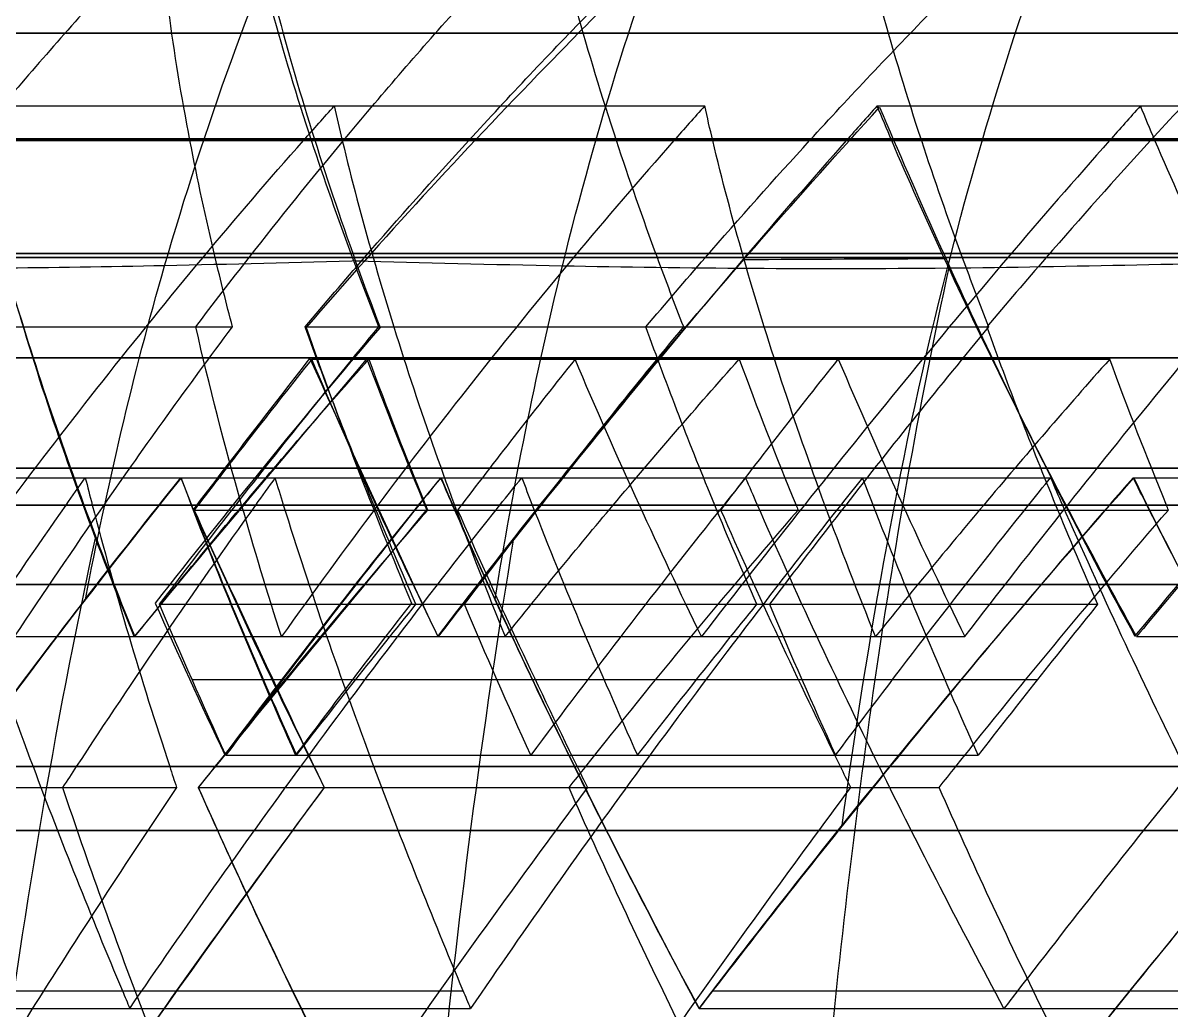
# Model space of a CAD drawing. Header units: millimetres. Extents: x -184 to 184, y -148 to 146.
# Drawn here: x -104.67 to -90.68, y 21.09 to 33.12 of the extents above; entities that cross this region are included whole.
import ezdxf

# ---------------------------------------------------------------- set-up
doc = ezdxf.new("R2010")
doc.units = ezdxf.units.MM
doc.header["$MEASUREMENT"] = 0
doc.layers.add('Tyre', color=7, linetype='Continuous', true_color=0x000000)

msp = doc.modelspace()

# ---------------------------------------------------------------- linework, layer by layer
at = {"layer": 'Tyre'}
for p, q in [((-105.388, 32.11, 74.375), (-96.36, 32.11, 69.698)), ((-94.26, 32.11, -88.053), (-87.844, 32.11, -80.166)), ((-110.939, 31.688, -66.17), (-102.633, 31.688, -60.307)), ((-109.79, 31.688, 68.06), (-100.762, 31.688, 63.382)), ((-105.764, 31.688, 74.115), (-96.736, 31.688, 69.438)), ((-105.29, 31.688, 74.779), (-96.263, 31.688, 70.102)), ((-101.152, 31.688, 80.336), (-93.721, 31.688, 73.397)), ((-99.235, 31.688, -82.693), (-90.928, 31.688, -76.83)), ((-94.636, 31.688, -87.875), (-88.219, 31.688, -79.988)), ((-94.082, 31.688, -88.474), (-87.666, 31.688, -80.587)), ((-110.94, 30.262, 67.118), (-101.912, 30.262, 62.44)), ((-110.632, 30.262, -67.624), (-102.325, 30.262, -61.761)), ((-106.987, 30.262, 73.211), (-97.96, 30.262, 68.534)), ((-104.915, 30.262, 76.123), (-95.888, 30.262, 71.445)), ((-100.653, 30.262, 81.739), (-93.222, 30.262, 74.799)), ((-100.506, 30.262, -81.919), (-92.2, 30.262, -76.056)), ((-95.875, 30.262, -87.235), (-89.459, 30.262, -79.348)), ((-93.446, 30.262, -89.856), (-87.03, 30.262, -81.969)), ((-111.589, 29.418, 66.545), (-102.562, 29.418, 61.867)), ((-110.422, 29.418, -68.465), (-102.115, 29.418, -62.602)), ((-101.23, 29.418, -81.441), (-92.924, 29.418, -75.578)), ((-100.332, 29.418, 82.545), (-92.902, 29.418, 75.605)), ((-101.149, 29.024, -81.581), (-94.733, 29.024, -73.694)), ((-100.453, 29.024, 82.437), (-91.426, 29.024, 77.76)), ((-112.936, 27.579, 65.261), (-103.908, 27.579, 60.583)), ((-109.901, 27.579, -70.251), (-101.594, 27.579, -64.388)), ((-102.744, 27.579, -80.356), (-94.437, 27.579, -74.492)), ((-99.577, 27.579, 84.247), (-92.147, 27.579, 77.308)), ((-91.141, 27.579, 93.311), (-83.71, 27.579, 86.371)), ((-113.17, 27.246, 65.023), (-104.143, 27.246, 60.346)), ((-112.85, 27.246, 65.575), (-103.823, 27.246, 60.898)), ((-111.986, 27.246, -67.025), (-103.68, 27.246, -61.162)), ((-111.031, 27.246, 68.596), (-102.003, 27.246, 63.919)), ((-110.141, 27.246, -70.03), (-101.834, 27.246, -64.167)), ((-109.798, 27.246, -70.569), (-101.492, 27.246, -64.705)), ((-109.371, 27.246, 71.196), (-100.343, 27.246, 66.518)), ((-103.925, 27.246, 78.86), (-94.897, 27.246, 74.183)), ((-103.009, 27.246, -80.153), (-94.703, 27.246, -74.29)), ((-102.615, 27.246, -80.655), (-94.309, 27.246, -74.792)), ((-102.581, 27.185, -80.552), (-96.164, 27.185, -72.665)), ((-102.534, 27.246, -80.587), (-96.118, 27.246, -72.7)), ((-102.073, 27.246, 81.327), (-94.643, 27.246, 74.387)), ((-101.989, 27.246, 81.317), (-92.961, 27.246, 76.639)), ((-100.392, 27.246, -83.394), (-92.085, 27.246, -77.53)), ((-100.365, 27.246, -83.313), (-93.948, 27.246, -75.426)), ((-99.844, 27.246, 84.061), (-92.414, 27.246, 77.121)), ((-99.762, 27.246, 83.995), (-90.734, 27.246, 79.317)), ((-99.736, 27.185, 84.048), (-90.709, 27.185, 79.37)), ((-99.433, 27.246, 84.549), (-92.002, 27.246, 77.609)), ((-98.354, 27.246, -85.708), (-91.937, 27.246, -77.821)), ((-91.958, 27.246, -92.6), (-85.541, 27.246, -84.713)), ((-91.43, 27.246, 93.145), (-84, 27.246, 86.206)), ((-90.973, 27.246, 93.59), (-83.543, 27.246, 86.651)), ((-103.003, 26.036, 80.61), (-95.573, 26.036, 73.67)), ((-99.879, 26.036, -84.45), (-91.573, 26.036, -78.587)), ((-110.545, 25.642, 70.075), (-101.518, 25.642, 65.397)), ((-103.306, 25.642, 80.27), (-94.279, 25.642, 75.592)), ((-99.608, 25.642, -84.816), (-93.191, 25.642, -76.929)), ((-91.099, 25.642, -93.978), (-84.682, 25.642, -86.091)), ((-102.608, 25.118, 81.442), (-95.177, 25.118, 74.502)), ((-100.613, 25.118, -83.893), (-92.307, 25.118, -78.03)), ((-102.196, 24.197, 82.263), (-94.766, 24.197, 75.324)), ((-101.334, 24.197, -83.323), (-93.028, 24.197, -77.46)), ((-112.324, 24.059, -67.838), (-104.018, 24.059, -61.974)), ((-111.908, 24.059, 68.522), (-102.88, 24.059, 63.845)), ((-108.698, 24.059, -73.526), (-100.392, 24.059, -67.663)), ((-105.436, 24.059, -78.132), (-97.13, 24.059, -72.269)), ((-102.328, 24.059, 82.021), (-93.301, 24.059, 77.343)), ((-101.123, 24.059, -83.502), (-94.707, 24.059, -75.615)), ((-97.948, 24.059, 87.336), (-90.518, 24.059, 80.396)), ((-94.103, 24.059, 91.467), (-86.672, 24.059, 84.527)), ((-112.491, 23.803, -67.656), (-104.185, 23.803, -61.792)), ((-111.823, 23.803, 68.755), (-102.796, 23.803, 64.077)), ((-102.531, 23.803, 81.85), (-93.504, 23.803, 77.172)), ((-100.997, 23.803, -83.735), (-94.581, 23.803, -75.848)), ((-107.61, 21.326, -75.96), (-99.303, 21.326, -70.097)), ((-96.264, 21.326, 89.906), (-88.833, 21.326, 82.966)), ((-107.519, 21.111, -76.148), (-99.213, 21.111, -70.285)), ((-96.43, 21.111, 89.779), (-88.999, 21.111, 82.839))]:
    msp.add_line(p, q, dxfattribs=at)
at = {"layer": 'Tyre', "extrusion": (0, 1, 0)}
for centre, radius in [((-0.002, 0, 32.998), 119.889), ((-0.002, 0, 31.688), 124.781), ((-0.002, 0, 31.709), 120.479), ((-0.002, 0, 30.262), 125.267), ((-0.002, 0, 30.312), 121.025), ((-0.002, 0, 29.039), 121.458), ((-0.002, 0, 27.694), 121.862), ((-0.002, 0, 27.246), 126.118), ((-0.002, 0, 26.277), 122.237), ((-0.002, 0, 24.059), 126.825), ((-0.002, 0, 23.28), 122.902)]:
    msp.add_circle(centre, radius, dxfattribs=at)
at = {"layer": 'Tyre'}
for points, knots in [([(-103.907, 26.095, -79.439), (-103.642, 27.467, -79.265), (-102.535, 32.246, -78.534), (-100.313, 37.279, -77.033), (-97.829, 41.714, -75.226), (-97.44, 42.392, -74.942)], [69.86476, 69.86476, 69.86476, 69.86476, 73.999983, 84.400301, 86.169776, 86.169776, 86.169776, 86.169776]), ([(-98.916, 26.095, 85.573), (-98.692, 27.467, 85.349), (-97.751, 32.246, 84.414), (-95.83, 37.279, 82.543), (-93.556, 41.714, 80.479), (-93.198, 42.392, 80.156)], [69.86476, 69.86476, 69.86476, 69.86476, 73.999983, 84.400301, 86.169776, 86.169776, 86.169776, 86.169776]), ([(-108.43, 23.344, -74.177), (-108.074, 25.638, -73.931), (-106.923, 31.347, -73.136), (-104.401, 37.239, -71.388), (-101.82, 41.667, -69.571), (-101.426, 42.325, -69.293)], [67.102726, 67.102726, 67.102726, 67.102726, 73.999983, 84.400301, 86.121393, 86.121393, 86.121393, 86.121393]), ([(-94.685, 23.344, 91.072), (-94.372, 25.638, 90.773), (-93.359, 31.347, 89.808), (-91.135, 37.239, 87.695), (-88.831, 41.667, 85.537), (-88.478, 42.325, 85.208)], [67.102726, 67.102726, 67.102726, 67.102726, 73.999983, 84.400301, 86.121393, 86.121393, 86.121393, 86.121393]), ([(-101.389, 35.886, 68.233), (-101.765, 35.526, 68.039), (-102.132, 35.161, 67.836), (-102.49, 34.793, 67.625), (-102.975, 34.295, 67.339), (-103.445, 33.791, 67.039), (-103.901, 33.282, 66.727), (-104.373, 32.756, 66.404), (-104.831, 32.224, 66.068), (-105.276, 31.688, 65.721), (-105.669, 31.216, 65.415), (-106.052, 30.74, 65.101), (-106.426, 30.262, 64.779), (-106.646, 29.981, 64.591), (-106.862, 29.7, 64.399), (-107.076, 29.418, 64.206)], [507.962891, 507.962891, 507.962891, 507.962891, 509.629571, 509.629571, 509.629571, 511.883593, 511.883593, 511.883593, 514.216916, 514.216916, 514.216916, 516.27762, 516.27762, 516.27762, 517.487062, 517.487062, 517.487062, 517.487062]), ([(-102.115, 29.418, -62.602), (-102.189, 29.7, -62.323), (-102.259, 29.981, -62.043), (-102.325, 30.262, -61.761), (-102.439, 30.74, -61.281), (-102.542, 31.216, -60.796), (-102.633, 31.688, -60.307), (-102.736, 32.224, -59.752), (-102.824, 32.756, -59.191), (-102.893, 33.282, -58.623), (-102.961, 33.791, -58.075), (-103.011, 34.295, -57.519), (-103.041, 34.793, -56.958), (-103.064, 35.161, -56.542), (-103.075, 35.526, -56.123), (-103.074, 35.886, -55.7)], [-517.487062, -517.487062, -517.487062, -517.487062, -516.27762, -516.27762, -516.27762, -514.216916, -514.216916, -514.216916, -511.883593, -511.883593, -511.883593, -509.629571, -509.629571, -509.629571, -507.962891, -507.962891, -507.962891, -507.962891]), ([(-102.562, 29.418, 61.867), (-102.349, 29.7, 62.061), (-102.132, 29.981, 62.252), (-101.912, 30.262, 62.44), (-101.538, 30.74, 62.762), (-101.155, 31.216, 63.076), (-100.762, 31.688, 63.382), (-100.317, 32.224, 63.729), (-99.86, 32.756, 64.065), (-99.387, 33.282, 64.388), (-98.931, 33.791, 64.7), (-98.461, 34.295, 65.001), (-97.977, 34.793, 65.286), (-97.618, 35.161, 65.497), (-97.251, 35.526, 65.7), (-96.876, 35.886, 65.894)], [-517.487062, -517.487062, -517.487062, -517.487062, -516.27762, -516.27762, -516.27762, -514.216916, -514.216916, -514.216916, -511.883593, -511.883593, -511.883593, -509.629571, -509.629571, -509.629571, -507.962891, -507.962891, -507.962891, -507.962891]), ([(-100.332, 29.418, 82.545), (-100.442, 29.7, 82.278), (-100.549, 29.981, 82.009), (-100.653, 30.262, 81.739), (-100.829, 30.74, 81.278), (-100.996, 31.216, 80.81), (-101.152, 31.688, 80.336), (-101.328, 32.224, 79.8), (-101.49, 32.756, 79.255), (-101.635, 33.282, 78.7), (-101.776, 33.791, 78.165), (-101.9, 34.295, 77.621), (-102.005, 34.793, 77.067), (-102.083, 35.161, 76.658), (-102.151, 35.526, 76.243), (-102.206, 35.886, 75.823)], [964.090916, 964.090916, 964.090916, 964.090916, 965.301067, 965.301067, 965.301067, 967.363104, 967.363104, 967.363104, 969.69815, 969.69815, 969.69815, 971.954081, 971.954081, 971.954081, 973.622347, 973.622347, 973.622347, 973.622347]), ([(-102.182, 35.869, 75.804), (-102.069, 35.308, 76.41), (-101.945, 34.75, 77.018), (-101.679, 33.658, 78.197), (-101.537, 33.125, 78.767), (-101.081, 31.544, 80.432), (-100.728, 30.489, 81.5), (-100.317, 29.411, 82.532)], [-470.92901, -470.92901, -470.92901, -470.92901, -468.423682, -468.423682, -466.041244, -466.041244, -461.397579, -461.397579, -461.397579, -461.397579]), ([(-101.23, 29.418, -81.441), (-100.991, 29.7, -81.603), (-100.75, 29.981, -81.762), (-100.506, 30.262, -81.919), (-100.091, 30.74, -82.186), (-99.667, 31.216, -82.444), (-99.235, 31.688, -82.693), (-98.745, 32.224, -82.975), (-98.245, 32.756, -83.244), (-97.731, 33.282, -83.499), (-97.236, 33.791, -83.745), (-96.728, 34.295, -83.978), (-96.208, 34.793, -84.193), (-95.823, 35.161, -84.353), (-95.43, 35.526, -84.504), (-95.031, 35.886, -84.644)], [964.090916, 964.090916, 964.090916, 964.090916, 965.301067, 965.301067, 965.301067, 967.363104, 967.363104, 967.363104, 969.69815, 969.69815, 969.69815, 971.954081, 971.954081, 971.954081, 973.622347, 973.622347, 973.622347, 973.622347]), ([(-95.006, 35.869, -84.624), (-95.578, 35.308, -84.389), (-96.148, 34.75, -84.145), (-97.247, 33.658, -83.644), (-97.777, 33.125, -83.389), (-99.314, 31.544, -82.604), (-100.288, 30.489, -82.042), (-101.215, 29.411, -81.429)], [-470.92901, -470.92901, -470.92901, -470.92901, -468.423682, -468.423682, -466.041244, -466.041244, -461.397579, -461.397579, -461.397579, -461.397579]), ([(-96.617, 29.418, 79.075), (-96.727, 29.7, 78.808), (-96.834, 29.981, 78.54), (-96.938, 30.262, 78.269), (-97.114, 30.74, 77.808), (-97.281, 31.216, 77.34), (-97.437, 31.688, 76.867), (-97.613, 32.224, 76.33), (-97.775, 32.756, 75.785), (-97.92, 33.282, 75.231), (-98.06, 33.791, 74.695), (-98.185, 34.295, 74.151), (-98.29, 34.793, 73.597), (-98.368, 35.161, 73.188), (-98.435, 35.526, 72.773), (-98.491, 35.886, 72.354)], [964.090916, 964.090916, 964.090916, 964.090916, 965.301067, 965.301067, 965.301067, 967.363104, 967.363104, 967.363104, 969.69815, 969.69815, 969.69815, 971.954081, 971.954081, 971.954081, 973.622347, 973.622347, 973.622347, 973.622347]), ([(-97.077, 29.418, -78.51), (-96.838, 29.7, -78.672), (-96.597, 29.981, -78.831), (-96.353, 30.262, -78.987), (-95.937, 30.74, -79.254), (-95.514, 31.216, -79.512), (-95.082, 31.688, -79.761), (-94.592, 32.224, -80.043), (-94.091, 32.756, -80.313), (-93.578, 33.282, -80.568), (-93.083, 33.791, -80.814), (-92.575, 34.295, -81.046), (-92.054, 34.793, -81.262), (-91.669, 35.161, -81.421), (-91.277, 35.526, -81.572), (-90.878, 35.886, -81.712)], [964.090916, 964.090916, 964.090916, 964.090916, 965.301067, 965.301067, 965.301067, 967.363104, 967.363104, 967.363104, 969.69815, 969.69815, 969.69815, 971.954081, 971.954081, 971.954081, 973.622347, 973.622347, 973.622347, 973.622347]), ([(-94.776, 35.886, 68.884), (-94.72, 35.526, 69.304), (-94.653, 35.161, 69.718), (-94.575, 34.793, 70.127), (-94.469, 34.295, 70.681), (-94.345, 33.791, 71.225), (-94.205, 33.282, 71.761), (-94.06, 32.756, 72.315), (-93.898, 32.224, 72.86), (-93.721, 31.688, 73.397), (-93.566, 31.216, 73.871), (-93.399, 30.74, 74.338), (-93.222, 30.262, 74.799), (-93.119, 29.981, 75.07), (-93.012, 29.7, 75.338), (-92.902, 29.418, 75.605)], [-973.622347, -973.622347, -973.622347, -973.622347, -971.954081, -971.954081, -971.954081, -969.69815, -969.69815, -969.69815, -967.363104, -967.363104, -967.363104, -965.301067, -965.301067, -965.301067, -964.090916, -964.090916, -964.090916, -964.090916]), ([(-86.725, 35.886, -78.78), (-87.124, 35.526, -78.64), (-87.516, 35.161, -78.49), (-87.901, 34.793, -78.33), (-88.422, 34.295, -78.115), (-88.929, 33.791, -77.882), (-89.425, 33.282, -77.636), (-89.938, 32.756, -77.381), (-90.439, 32.224, -77.112), (-90.928, 31.688, -76.83), (-91.361, 31.216, -76.581), (-91.784, 30.74, -76.322), (-92.2, 30.262, -76.056), (-92.444, 29.981, -75.899), (-92.685, 29.7, -75.74), (-92.924, 29.418, -75.578)], [-973.622347, -973.622347, -973.622347, -973.622347, -971.954081, -971.954081, -971.954081, -969.69815, -969.69815, -969.69815, -967.363104, -967.363104, -967.363104, -965.301067, -965.301067, -965.301067, -964.090916, -964.090916, -964.090916, -964.090916]), ([(-106.032, 25.642, 67.736), (-105.648, 26.178, 68.116), (-105.257, 26.713, 68.49), (-104.857, 27.246, 68.857), (-104.097, 28.26, 69.555), (-103.304, 29.266, 70.23), (-102.474, 30.262, 70.873), (-102.075, 30.74, 71.182), (-101.667, 31.216, 71.483), (-101.25, 31.688, 71.776), (-101.125, 31.829, 71.864), (-101, 31.97, 71.95), (-100.874, 32.11, 72.036)], [522.76178, 522.76178, 522.76178, 522.76178, 525.044749, 525.044749, 525.044749, 529.386131, 529.386131, 529.386131, 531.47209, 531.47209, 531.47209, 532.093883, 532.093883, 532.093883, 532.093883]), ([(-105.388, 32.11, 74.375), (-105.356, 31.97, 74.51), (-105.324, 31.829, 74.645), (-105.29, 31.688, 74.779), (-105.177, 31.214, 75.232), (-105.051, 30.738, 75.68), (-104.915, 30.262, 76.123), (-104.629, 29.261, 77.054), (-104.294, 28.253, 77.966), (-103.925, 27.246, 78.86), (-103.728, 26.712, 79.335), (-103.522, 26.177, 79.804), (-103.306, 25.642, 80.27)], [532.093883, 532.093883, 532.093883, 532.093883, 532.686045, 532.686045, 532.686045, 534.681597, 534.681597, 534.681597, 538.874348, 538.874348, 538.874348, 541.097887, 541.097887, 541.097887, 541.097887]), ([(-103.312, 25.643, 80.274), (-103.751, 26.723, 79.342), (-104.15, 27.797, 78.391), (-104.84, 29.953, 76.415), (-105.126, 31.025, 75.396), (-105.352, 32.094, 74.351)], [-38.40455, -38.40455, -38.40455, -38.40455, -33.931781, -33.931781, -29.400546, -29.400546, -29.400546, -29.400546]), ([(-96.36, 32.11, 69.698), (-96.487, 31.97, 69.612), (-96.612, 31.829, 69.525), (-96.736, 31.688, 69.438), (-97.154, 31.216, 69.145), (-97.561, 30.74, 68.843), (-97.96, 30.262, 68.534), (-98.79, 29.266, 67.891), (-99.583, 28.26, 67.217), (-100.343, 27.246, 66.518), (-100.744, 26.713, 66.151), (-101.135, 26.178, 65.777), (-101.518, 25.642, 65.397)], [-532.093883, -532.093883, -532.093883, -532.093883, -531.47209, -531.47209, -531.47209, -529.386131, -529.386131, -529.386131, -525.044749, -525.044749, -525.044749, -522.76178, -522.76178, -522.76178, -522.76178]), ([(-100.874, 32.11, 72.036), (-100.843, 31.97, 72.171), (-100.81, 31.829, 72.306), (-100.777, 31.688, 72.44), (-100.664, 31.214, 72.893), (-100.538, 30.738, 73.341), (-100.401, 30.262, 73.784), (-100.115, 29.261, 74.715), (-99.781, 28.253, 75.627), (-99.411, 27.246, 76.521), (-99.215, 26.712, 76.996), (-99.008, 26.177, 77.466), (-98.793, 25.642, 77.931)], [532.093883, 532.093883, 532.093883, 532.093883, 532.686045, 532.686045, 532.686045, 534.681597, 534.681597, 534.681597, 538.874348, 538.874348, 538.874348, 541.097887, 541.097887, 541.097887, 541.097887]), ([(-99.613, 25.643, -84.821), (-98.79, 26.723, -85.44), (-97.94, 27.797, -86.024), (-96.146, 29.953, -87.101), (-95.207, 31.025, -87.589), (-94.229, 32.094, -88.023)], [-38.40455, -38.40455, -38.40455, -38.40455, -33.931781, -33.931781, -29.400546, -29.400546, -29.400546, -29.400546]), ([(-94.26, 32.11, -88.053), (-94.386, 31.97, -87.995), (-94.511, 31.829, -87.936), (-94.636, 31.688, -87.875), (-95.056, 31.214, -87.672), (-95.469, 30.738, -87.458), (-95.875, 30.262, -87.235), (-96.728, 29.261, -86.765), (-97.553, 28.253, -86.252), (-98.354, 27.246, -85.708), (-98.778, 26.712, -85.419), (-99.196, 26.177, -85.122), (-99.608, 25.642, -84.816)], [532.093883, 532.093883, 532.093883, 532.093883, 532.686045, 532.686045, 532.686045, 534.681597, 534.681597, 534.681597, 538.874348, 538.874348, 538.874348, 541.097887, 541.097887, 541.097887, 541.097887]), ([(-91.052, 32.11, -84.109), (-91.178, 31.97, -84.051), (-91.303, 31.829, -83.992), (-91.428, 31.688, -83.932), (-91.848, 31.214, -83.729), (-92.261, 30.738, -83.515), (-92.667, 30.262, -83.291), (-93.52, 29.261, -82.821), (-94.345, 28.253, -82.309), (-95.145, 27.246, -81.765), (-95.57, 26.712, -81.476), (-95.988, 26.177, -81.178), (-96.4, 25.642, -80.872)], [532.093883, 532.093883, 532.093883, 532.093883, 532.686045, 532.686045, 532.686045, 534.681597, 534.681597, 534.681597, 538.874348, 538.874348, 538.874348, 541.097887, 541.097887, 541.097887, 541.097887]), ([(-94.279, 25.642, 75.592), (-94.495, 26.177, 75.127), (-94.701, 26.712, 74.657), (-94.897, 27.246, 74.183), (-95.267, 28.253, 73.289), (-95.601, 29.261, 72.376), (-95.888, 30.262, 71.445), (-96.024, 30.738, 71.002), (-96.15, 31.214, 70.554), (-96.263, 31.688, 70.102), (-96.297, 31.829, 69.967), (-96.329, 31.97, 69.833), (-96.36, 32.11, 69.698)], [-541.097887, -541.097887, -541.097887, -541.097887, -538.874348, -538.874348, -538.874348, -534.681597, -534.681597, -534.681597, -532.686045, -532.686045, -532.686045, -532.093883, -532.093883, -532.093883, -532.093883]), ([(-91.099, 25.642, -93.978), (-91.393, 26.178, -93.525), (-91.679, 26.713, -93.066), (-91.958, 27.246, -92.6), (-92.487, 28.26, -91.713), (-92.986, 29.266, -90.8), (-93.446, 30.262, -89.856), (-93.667, 30.74, -89.403), (-93.88, 31.216, -88.942), (-94.082, 31.688, -88.474), (-94.142, 31.829, -88.334), (-94.202, 31.97, -88.194), (-94.26, 32.11, -88.053)], [522.76178, 522.76178, 522.76178, 522.76178, 525.044749, 525.044749, 525.044749, 529.386131, 529.386131, 529.386131, 531.47209, 531.47209, 531.47209, 532.093883, 532.093883, 532.093883, 532.093883]), ([(-94.229, 32.094, -88.023), (-93.777, 31.027, -89.083), (-93.302, 29.96, -90.129), (-92.269, 27.811, -92.131), (-91.715, 26.736, -93.082), (-91.118, 25.648, -93.998)], [-29.400546, -29.400546, -29.400546, -29.400546, -24.69277, -24.69277, -20.068443, -20.068443, -20.068443, -20.068443]), ([(-93.191, 25.642, -76.929), (-92.78, 26.177, -77.235), (-92.362, 26.712, -77.533), (-91.937, 27.246, -77.821), (-91.137, 28.253, -78.365), (-90.312, 29.261, -78.878), (-89.459, 30.262, -79.348), (-89.052, 30.738, -79.571), (-88.639, 31.214, -79.786), (-88.219, 31.688, -79.988), (-88.095, 31.829, -80.049), (-87.97, 31.97, -80.108), (-87.844, 32.11, -80.166)], [-541.097887, -541.097887, -541.097887, -541.097887, -538.874348, -538.874348, -538.874348, -534.681597, -534.681597, -534.681597, -532.686045, -532.686045, -532.686045, -532.093883, -532.093883, -532.093883, -532.093883]), ([(-87.891, 25.642, -90.034), (-88.185, 26.178, -89.582), (-88.471, 26.713, -89.123), (-88.749, 27.246, -88.656), (-89.278, 28.26, -87.769), (-89.777, 29.266, -86.856), (-90.238, 30.262, -85.913), (-90.459, 30.74, -85.459), (-90.672, 31.216, -84.999), (-90.874, 31.688, -84.53), (-90.934, 31.829, -84.391), (-90.993, 31.97, -84.25), (-91.052, 32.11, -84.109)], [522.76178, 522.76178, 522.76178, 522.76178, 525.044749, 525.044749, 525.044749, 529.386131, 529.386131, 529.386131, 531.47209, 531.47209, 531.47209, 532.093883, 532.093883, 532.093883, 532.093883]), ([(-100.505, 30.222, -81.883), (-101.33, 30.2, -80.866), (-103.56, 30.142, -78.072), (-106.948, 30.105, -73.25), (-109.454, 30.195, -69.522), (-110.605, 30.22, -67.648)], [-9.754847, -9.754847, -9.754847, -9.754847, -5.796303, 1.091495, 7.691534, 7.691534, 7.691534, 7.691534]), ([(-100.617, 30.222, 81.745), (-99.789, 30.2, 82.759), (-97.508, 30.142, 85.511), (-93.476, 30.105, 89.809), (-90.336, 30.195, 93.021), (-88.735, 30.22, 94.53)], [-9.754847, -9.754847, -9.754847, -9.754847, -5.796303, 1.091495, 7.691534, 7.691534, 7.691534, 7.691534]), ([(-95.647, 4.485, -92.677), (-95.615, 6.133, -92.635), (-95.474, 11.233, -92.452), (-95.064, 19.656, -91.895), (-94.127, 26.716, -90.823), (-93.379, 30.155, -89.926)], [48.246566, 48.246566, 48.246566, 48.246566, 53.199346, 63.599665, 73.908799, 73.908799, 73.908799, 73.908799]), ([(-104.769, 25.642, -60.051), (-104.414, 26.177, -60.428), (-104.051, 26.712, -60.798), (-103.68, 27.246, -61.162), (-103.175, 27.972, -61.656), (-102.654, 28.697, -62.137), (-102.115, 29.418, -62.602)], [-522.76178, -522.76178, -522.76178, -522.76178, -520.526537, -520.526537, -520.526537, -517.487062, -517.487062, -517.487062, -517.487062]), ([(-103.003, 26.036, 80.61), (-102.697, 26.44, 80.853), (-102.387, 26.843, 81.092), (-102.073, 27.246, 81.327), (-101.508, 27.972, 81.749), (-100.928, 28.697, 82.156), (-100.332, 29.418, 82.545)], [959.365765, 959.365765, 959.365765, 959.365765, 961.052422, 961.052422, 961.052422, 964.090916, 964.090916, 964.090916, 964.090916]), ([(-101.518, 25.642, 65.397), (-101.689, 26.177, 64.908), (-101.851, 26.712, 64.416), (-102.003, 27.246, 63.919), (-102.21, 27.972, 63.243), (-102.397, 28.697, 62.559), (-102.562, 29.418, 61.867)], [-522.76178, -522.76178, -522.76178, -522.76178, -520.526537, -520.526537, -520.526537, -517.487062, -517.487062, -517.487062, -517.487062]), ([(-99.879, 26.036, -84.45), (-100.055, 26.44, -84.101), (-100.226, 26.843, -83.749), (-100.392, 27.246, -83.394), (-100.69, 27.972, -82.754), (-100.971, 28.697, -82.103), (-101.23, 29.418, -81.441)], [959.365765, 959.365765, 959.365765, 959.365765, 961.052422, 961.052422, 961.052422, 964.090916, 964.090916, 964.090916, 964.090916]), ([(-99.288, 26.036, 77.14), (-98.982, 26.44, 77.383), (-98.672, 26.843, 77.622), (-98.358, 27.246, 77.857), (-97.792, 27.972, 78.279), (-97.212, 28.697, 78.686), (-96.617, 29.418, 79.075)], [959.365765, 959.365765, 959.365765, 959.365765, 961.052422, 961.052422, 961.052422, 964.090916, 964.090916, 964.090916, 964.090916]), ([(-95.726, 26.036, -81.518), (-95.902, 26.44, -81.169), (-96.073, 26.843, -80.817), (-96.239, 27.246, -80.462), (-96.537, 27.972, -79.822), (-96.818, 28.697, -79.172), (-97.077, 29.418, -78.51)], [959.365765, 959.365765, 959.365765, 959.365765, 961.052422, 961.052422, 961.052422, 964.090916, 964.090916, 964.090916, 964.090916]), ([(-92.902, 29.418, 75.605), (-93.497, 28.697, 75.217), (-94.077, 27.972, 74.809), (-94.643, 27.246, 74.387), (-94.957, 26.843, 74.153), (-95.267, 26.44, 73.913), (-95.573, 26.036, 73.67)], [-964.090916, -964.090916, -964.090916, -964.090916, -961.052422, -961.052422, -961.052422, -959.365765, -959.365765, -959.365765, -959.365765]), ([(-92.924, 29.418, -75.578), (-92.665, 28.697, -76.24), (-92.384, 27.972, -76.89), (-92.085, 27.246, -77.53), (-91.92, 26.843, -77.886), (-91.749, 26.44, -78.238), (-91.573, 26.036, -78.587)], [-964.090916, -964.090916, -964.090916, -964.090916, -961.052422, -961.052422, -961.052422, -959.365765, -959.365765, -959.365765, -959.365765]), ([(-87.855, 29.418, -95.718), (-88.499, 28.697, -95.416), (-89.131, 27.972, -95.093), (-89.75, 27.246, -94.754), (-90.206, 26.712, -94.504), (-90.655, 26.177, -94.245), (-91.099, 25.642, -93.978)], [517.487062, 517.487062, 517.487062, 517.487062, 520.526537, 520.526537, 520.526537, 522.76178, 522.76178, 522.76178, 522.76178]), ([(-103.306, 25.642, 80.27), (-102.875, 26.179, 80.625), (-102.436, 26.714, 80.975), (-101.989, 27.246, 81.317), (-101.488, 27.842, 81.7), (-100.976, 28.435, 82.074), (-100.453, 29.024, 82.437)], [541.097887, 541.097887, 541.097887, 541.097887, 543.423371, 543.423371, 543.423371, 546.026188, 546.026188, 546.026188, 546.026188]), ([(-101.149, 29.024, -81.581), (-101.62, 28.432, -81.262), (-102.082, 27.839, -80.93), (-102.534, 27.246, -80.587), (-102.55, 27.226, -80.575), (-102.565, 27.206, -80.564), (-102.581, 27.185, -80.552)], [546.026188, 546.026188, 546.026188, 546.026188, 548.489115, 548.489115, 548.489115, 548.573531, 548.573531, 548.573531, 548.573531]), ([(-99.608, 25.642, -84.816), (-99.868, 26.179, -84.321), (-100.121, 26.714, -83.821), (-100.365, 27.246, -83.313), (-100.638, 27.842, -82.744), (-100.9, 28.435, -82.167), (-101.149, 29.024, -81.581)], [541.097887, 541.097887, 541.097887, 541.097887, 543.423371, 543.423371, 543.423371, 546.026188, 546.026188, 546.026188, 546.026188]), ([(-100.453, 29.024, 82.437), (-100.237, 28.432, 82.963), (-100.005, 27.839, 83.482), (-99.762, 27.246, 83.995), (-99.753, 27.226, 84.013), (-99.745, 27.206, 84.03), (-99.736, 27.185, 84.048)], [546.026188, 546.026188, 546.026188, 546.026188, 548.489115, 548.489115, 548.489115, 548.573531, 548.573531, 548.573531, 548.573531]), ([(-97.941, 29.024, -77.638), (-98.412, 28.432, -77.319), (-98.873, 27.839, -76.987), (-99.326, 27.246, -76.644), (-99.341, 27.226, -76.632), (-99.357, 27.206, -76.62), (-99.372, 27.185, -76.608)], [546.026188, 546.026188, 546.026188, 546.026188, 548.489115, 548.489115, 548.489115, 548.573531, 548.573531, 548.573531, 548.573531]), ([(-98.793, 25.642, 77.931), (-98.362, 26.179, 78.287), (-97.923, 26.714, 78.636), (-97.475, 27.246, 78.978), (-96.974, 27.842, 79.361), (-96.463, 28.435, 79.735), (-95.939, 29.024, 80.098)], [541.097887, 541.097887, 541.097887, 541.097887, 543.423371, 543.423371, 543.423371, 546.026188, 546.026188, 546.026188, 546.026188]), ([(-96.4, 25.642, -80.872), (-96.66, 26.179, -80.378), (-96.913, 26.714, -79.877), (-97.157, 27.246, -79.369), (-97.43, 27.842, -78.801), (-97.692, 28.435, -78.224), (-97.941, 29.024, -77.638)], [541.097887, 541.097887, 541.097887, 541.097887, 543.423371, 543.423371, 543.423371, 546.026188, 546.026188, 546.026188, 546.026188]), ([(-96.164, 27.185, -72.665), (-96.149, 27.206, -72.677), (-96.133, 27.226, -72.689), (-96.118, 27.246, -72.7), (-95.665, 27.839, -73.043), (-95.204, 28.432, -73.375), (-94.733, 29.024, -73.694)], [-548.573531, -548.573531, -548.573531, -548.573531, -548.489115, -548.489115, -548.489115, -546.026188, -546.026188, -546.026188, -546.026188]), ([(-95.939, 29.024, 80.098), (-95.723, 28.432, 80.624), (-95.492, 27.839, 81.144), (-95.248, 27.246, 81.656), (-95.24, 27.226, 81.674), (-95.231, 27.206, 81.691), (-95.223, 27.185, 81.709)], [546.026188, 546.026188, 546.026188, 546.026188, 548.489115, 548.489115, 548.489115, 548.573531, 548.573531, 548.573531, 548.573531]), ([(-94.733, 29.024, -73.694), (-94.483, 28.435, -74.281), (-94.221, 27.842, -74.858), (-93.948, 27.246, -75.426), (-93.705, 26.714, -75.934), (-93.452, 26.179, -76.435), (-93.191, 25.642, -76.929)], [-546.026188, -546.026188, -546.026188, -546.026188, -543.423371, -543.423371, -543.423371, -541.097887, -541.097887, -541.097887, -541.097887]), ([(-91.426, 29.024, 77.76), (-91.949, 28.435, 77.396), (-92.46, 27.842, 77.022), (-92.961, 27.246, 76.639), (-93.409, 26.714, 76.297), (-93.848, 26.179, 75.948), (-94.279, 25.642, 75.592)], [-546.026188, -546.026188, -546.026188, -546.026188, -543.423371, -543.423371, -543.423371, -541.097887, -541.097887, -541.097887, -541.097887]), ([(-90.709, 27.185, 79.37), (-90.718, 27.206, 79.353), (-90.726, 27.226, 79.335), (-90.734, 27.246, 79.317), (-90.978, 27.839, 78.805), (-91.209, 28.432, 78.285), (-91.426, 29.024, 77.76)], [-548.573531, -548.573531, -548.573531, -548.573531, -548.489115, -548.489115, -548.489115, -546.026188, -546.026188, -546.026188, -546.026188]), ([(-108.048, 21.111, 55.755), (-108.007, 21.183, 55.811), (-107.965, 21.254, 55.867), (-107.923, 21.326, 55.922), (-107.39, 22.239, 56.631), (-106.838, 23.151, 57.327), (-106.263, 24.059, 58.008), (-105.588, 25.126, 58.809), (-104.883, 26.19, 59.59), (-104.143, 27.246, 60.346), (-104.065, 27.357, 60.425), (-103.987, 27.468, 60.504), (-103.908, 27.579, 60.583)], [-942.96893, -942.96893, -942.96893, -942.96893, -942.669356, -942.669356, -942.669356, -938.850539, -938.850539, -938.850539, -934.364562, -934.364562, -934.364562, -933.893108, -933.893108, -933.893108, -933.893108]), ([(-107.519, 21.111, -76.148), (-106.846, 22.097, -76.828), (-106.153, 23.08, -77.49), (-105.436, 24.059, -78.132), (-104.656, 25.127, -78.832), (-103.848, 26.19, -79.507), (-103.009, 27.246, -80.153), (-102.921, 27.357, -80.221), (-102.832, 27.468, -80.288), (-102.744, 27.579, -80.356)], [942.96893, 942.96893, 942.96893, 942.96893, 947.08861, 947.08861, 947.08861, 951.576402, 951.576402, 951.576402, 952.04808, 952.04808, 952.04808, 952.04808]), ([(-105.748, 27.579, -67.32), (-105.714, 27.468, -67.426), (-105.679, 27.357, -67.531), (-105.645, 27.246, -67.637), (-105.314, 26.19, -68.642), (-104.946, 25.126, -69.627), (-104.545, 24.059, -70.595), (-104.204, 23.151, -71.419), (-103.84, 22.239, -72.23), (-103.456, 21.326, -73.029), (-103.426, 21.254, -73.091), (-103.396, 21.183, -73.154), (-103.366, 21.111, -73.216)], [933.893108, 933.893108, 933.893108, 933.893108, 934.364562, 934.364562, 934.364562, 938.850539, 938.850539, 938.850539, 942.669356, 942.669356, 942.669356, 942.96893, 942.96893, 942.96893, 942.96893]), ([(-101.594, 27.579, -64.388), (-101.675, 27.468, -64.315), (-101.755, 27.357, -64.241), (-101.834, 27.246, -64.167), (-102.593, 26.188, -63.463), (-103.32, 25.125, -62.73), (-104.018, 24.059, -61.974), (-104.074, 23.974, -61.914), (-104.129, 23.889, -61.853), (-104.185, 23.803, -61.792)], [-933.893108, -933.893108, -933.893108, -933.893108, -933.427075, -933.427075, -933.427075, -928.983913, -928.983913, -928.983913, -928.628098, -928.628098, -928.628098, -928.628098]), ([(-103.908, 27.579, 60.583), (-103.88, 27.468, 60.688), (-103.852, 27.357, 60.793), (-103.823, 27.246, 60.898), (-103.547, 26.188, 61.896), (-103.23, 25.125, 62.878), (-102.88, 24.059, 63.845), (-102.852, 23.974, 63.922), (-102.824, 23.889, 64), (-102.796, 23.803, 64.077)], [-933.893108, -933.893108, -933.893108, -933.893108, -933.427075, -933.427075, -933.427075, -928.983913, -928.983913, -928.983913, -928.628098, -928.628098, -928.628098, -928.628098]), ([(-103.366, 21.111, -73.216), (-102.693, 22.096, -73.896), (-101.999, 23.08, -74.558), (-101.283, 24.059, -75.2), (-100.502, 25.127, -75.9), (-99.695, 26.19, -76.575), (-98.856, 27.246, -77.221), (-98.768, 27.357, -77.289), (-98.679, 27.468, -77.357), (-98.59, 27.579, -77.424)], [942.96893, 942.96893, 942.96893, 942.96893, 947.08861, 947.08861, 947.08861, 951.576402, 951.576402, 951.576402, 952.04808, 952.04808, 952.04808, 952.04808]), ([(-102.744, 27.579, -80.356), (-102.701, 27.468, -80.456), (-102.658, 27.357, -80.555), (-102.615, 27.246, -80.655), (-102.221, 26.234, -81.563), (-101.791, 25.216, -82.452), (-101.334, 24.197, -83.323)], [952.04808, 952.04808, 952.04808, 952.04808, 952.513961, 952.513961, 952.513961, 956.764231, 956.764231, 956.764231, 956.764231]), ([(-99.577, 27.579, 84.247), (-99.667, 27.468, 84.185), (-99.756, 27.357, 84.123), (-99.844, 27.246, 84.061), (-100.653, 26.234, 83.49), (-101.436, 25.216, 82.889), (-102.196, 24.197, 82.263)], [952.04808, 952.04808, 952.04808, 952.04808, 952.513961, 952.513961, 952.513961, 956.764231, 956.764231, 956.764231, 956.764231]), ([(-99.213, 21.111, -70.285), (-99.243, 21.183, -70.222), (-99.273, 21.254, -70.16), (-99.303, 21.326, -70.097), (-99.687, 22.239, -69.298), (-100.051, 23.151, -68.487), (-100.392, 24.059, -67.663), (-100.792, 25.126, -66.696), (-101.161, 26.19, -65.71), (-101.492, 27.246, -64.705), (-101.526, 27.357, -64.6), (-101.561, 27.468, -64.494), (-101.594, 27.579, -64.388)], [-942.96893, -942.96893, -942.96893, -942.96893, -942.669356, -942.669356, -942.669356, -938.850539, -938.850539, -938.850539, -934.364562, -934.364562, -934.364562, -933.893108, -933.893108, -933.893108, -933.893108]), ([(-96.43, 21.111, 89.779), (-96.958, 22.097, 88.982), (-97.465, 23.08, 88.168), (-97.948, 24.059, 87.336), (-98.474, 25.127, 86.429), (-98.971, 26.19, 85.501), (-99.433, 27.246, 84.549), (-99.482, 27.357, 84.448), (-99.53, 27.468, 84.348), (-99.577, 27.579, 84.247)], [942.96893, 942.96893, 942.96893, 942.96893, 947.08861, 947.08861, 947.08861, 951.576402, 951.576402, 951.576402, 952.04808, 952.04808, 952.04808, 952.04808]), ([(-94.437, 27.579, -74.492), (-94.526, 27.468, -74.425), (-94.615, 27.357, -74.358), (-94.703, 27.246, -74.29), (-95.542, 26.19, -73.644), (-96.349, 25.127, -72.968), (-97.13, 24.059, -72.269), (-97.846, 23.08, -71.627), (-98.54, 22.096, -70.964), (-99.213, 21.111, -70.285)], [-952.04808, -952.04808, -952.04808, -952.04808, -951.576402, -951.576402, -951.576402, -947.08861, -947.08861, -947.08861, -942.96893, -942.96893, -942.96893, -942.96893]), ([(-98.59, 27.579, -77.424), (-98.548, 27.468, -77.524), (-98.505, 27.357, -77.624), (-98.462, 27.246, -77.723), (-98.067, 26.234, -78.632), (-97.638, 25.216, -79.521), (-97.181, 24.197, -80.391)], [952.04808, 952.04808, 952.04808, 952.04808, 952.513961, 952.513961, 952.513961, 956.764231, 956.764231, 956.764231, 956.764231]), ([(-95.862, 27.579, 80.777), (-95.951, 27.468, 80.716), (-96.04, 27.357, 80.653), (-96.129, 27.246, 80.591), (-96.938, 26.234, 80.02), (-97.721, 25.216, 79.419), (-98.481, 24.197, 78.794)], [952.04808, 952.04808, 952.04808, 952.04808, 952.513961, 952.513961, 952.513961, 956.764231, 956.764231, 956.764231, 956.764231]), ([(-91.141, 27.579, 93.311), (-91.237, 27.468, 93.256), (-91.334, 27.357, 93.201), (-91.43, 27.246, 93.145), (-92.347, 26.19, 92.617), (-93.237, 25.126, 92.056), (-94.103, 24.059, 91.467), (-94.84, 23.151, 90.966), (-95.56, 22.239, 90.444), (-96.264, 21.326, 89.906), (-96.319, 21.254, 89.864), (-96.375, 21.183, 89.821), (-96.43, 21.111, 89.779)], [933.893108, 933.893108, 933.893108, 933.893108, 934.364562, 934.364562, 934.364562, 938.850539, 938.850539, 938.850539, 942.669356, 942.669356, 942.669356, 942.96893, 942.96893, 942.96893, 942.96893]), ([(-92.714, 21.111, 86.309), (-93.243, 22.096, 85.512), (-93.75, 23.08, 84.698), (-94.233, 24.059, 83.866), (-94.759, 25.127, 82.96), (-95.256, 26.19, 82.031), (-95.718, 27.246, 81.079), (-95.766, 27.357, 80.979), (-95.814, 27.468, 80.878), (-95.862, 27.579, 80.777)], [942.96893, 942.96893, 942.96893, 942.96893, 947.08861, 947.08861, 947.08861, 951.576402, 951.576402, 951.576402, 952.04808, 952.04808, 952.04808, 952.04808]), ([(-94.766, 24.197, 75.324), (-94.006, 25.216, 75.949), (-93.223, 26.234, 76.55), (-92.414, 27.246, 77.121), (-92.325, 27.357, 77.183), (-92.236, 27.468, 77.246), (-92.147, 27.579, 77.308)], [-956.764231, -956.764231, -956.764231, -956.764231, -952.513961, -952.513961, -952.513961, -952.04808, -952.04808, -952.04808, -952.04808]), ([(-93.028, 24.197, -77.46), (-93.485, 25.216, -76.589), (-93.914, 26.234, -75.7), (-94.309, 27.246, -74.792), (-94.352, 27.357, -74.692), (-94.395, 27.468, -74.592), (-94.437, 27.579, -74.492)], [-956.764231, -956.764231, -956.764231, -956.764231, -952.513961, -952.513961, -952.513961, -952.04808, -952.04808, -952.04808, -952.04808]), ([(-87.425, 27.579, 89.841), (-87.522, 27.468, 89.786), (-87.619, 27.357, 89.731), (-87.715, 27.246, 89.675), (-88.632, 26.19, 89.148), (-89.521, 25.126, 88.586), (-90.387, 24.059, 87.997), (-91.124, 23.151, 87.496), (-91.844, 22.239, 86.974), (-92.549, 21.326, 86.436), (-92.604, 21.254, 86.394), (-92.659, 21.183, 86.351), (-92.714, 21.111, 86.309)], [933.893108, 933.893108, 933.893108, 933.893108, 934.364562, 934.364562, 934.364562, 938.850539, 938.850539, 938.850539, 942.669356, 942.669356, 942.669356, 942.96893, 942.96893, 942.96893, 942.96893]), ([(-92.147, 27.579, 77.308), (-92.099, 27.468, 77.408), (-92.051, 27.357, 77.509), (-92.002, 27.246, 77.609), (-91.541, 26.19, 78.562), (-91.044, 25.127, 79.49), (-90.518, 24.059, 80.396), (-90.035, 23.08, 81.228), (-89.527, 22.096, 82.042), (-88.999, 21.111, 82.839)], [-952.04808, -952.04808, -952.04808, -952.04808, -951.576402, -951.576402, -951.576402, -947.08861, -947.08861, -947.08861, -942.96893, -942.96893, -942.96893, -942.96893]), ([(-89.126, 23.803, 96.375), (-89.175, 23.889, 96.308), (-89.223, 23.974, 96.241), (-89.27, 24.059, 96.174), (-89.868, 25.125, 95.337), (-90.438, 26.188, 94.477), (-90.973, 27.246, 93.59), (-91.029, 27.357, 93.497), (-91.085, 27.468, 93.404), (-91.141, 27.579, 93.311)], [928.628098, 928.628098, 928.628098, 928.628098, 928.983913, 928.983913, 928.983913, 933.427075, 933.427075, 933.427075, 933.893108, 933.893108, 933.893108, 933.893108]), ([(-102.581, 27.185, -80.552), (-102.126, 26.152, -81.56), (-101.638, 25.11, -82.542), (-101.123, 24.059, -83.502), (-101.081, 23.974, -83.58), (-101.039, 23.889, -83.657), (-100.997, 23.803, -83.735)], [548.573531, 548.573531, 548.573531, 548.573531, 553.113052, 553.113052, 553.113052, 553.481691, 553.481691, 553.481691, 553.481691]), ([(-99.736, 27.185, 84.048), (-100.631, 26.152, 83.398), (-101.493, 25.11, 82.72), (-102.328, 24.059, 82.021), (-102.396, 23.974, 81.964), (-102.463, 23.889, 81.907), (-102.531, 23.803, 81.85)], [548.573531, 548.573531, 548.573531, 548.573531, 553.113052, 553.113052, 553.113052, 553.481691, 553.481691, 553.481691, 553.481691]), ([(-99.372, 27.185, -76.608), (-98.918, 26.152, -77.617), (-98.43, 25.11, -78.599), (-97.915, 24.059, -79.558), (-97.873, 23.974, -79.636), (-97.831, 23.889, -79.714), (-97.789, 23.803, -79.792)], [548.573531, 548.573531, 548.573531, 548.573531, 553.113052, 553.113052, 553.113052, 553.481691, 553.481691, 553.481691, 553.481691]), ([(-95.223, 27.185, 81.709), (-96.117, 26.152, 81.059), (-96.98, 25.11, 80.382), (-97.814, 24.059, 79.682), (-97.882, 23.974, 79.625), (-97.95, 23.889, 79.568), (-98.017, 23.803, 79.511)], [548.573531, 548.573531, 548.573531, 548.573531, 553.113052, 553.113052, 553.113052, 553.481691, 553.481691, 553.481691, 553.481691]), ([(-94.581, 23.803, -75.848), (-94.623, 23.889, -75.771), (-94.665, 23.974, -75.693), (-94.707, 24.059, -75.615), (-95.222, 25.11, -74.655), (-95.71, 26.152, -73.673), (-96.164, 27.185, -72.665)], [-553.481691, -553.481691, -553.481691, -553.481691, -553.113052, -553.113052, -553.113052, -548.573531, -548.573531, -548.573531, -548.573531]), ([(-93.504, 23.803, 77.172), (-93.436, 23.889, 77.229), (-93.369, 23.974, 77.286), (-93.301, 24.059, 77.343), (-92.466, 25.11, 78.043), (-91.604, 26.152, 78.72), (-90.709, 27.185, 79.37)], [-553.481691, -553.481691, -553.481691, -553.481691, -553.113052, -553.113052, -553.113052, -548.573531, -548.573531, -548.573531, -548.573531]), ([(-105.97, 7.845, 80.374), (-105.945, 8.374, 80.365), (-105.74, 12.364, 80.287), (-105.258, 18.671, 80.091), (-104.29, 24.502, 79.52), (-103.784, 26.844, 79.228)], [51.609654, 51.609654, 51.609654, 51.609654, 53.199346, 63.599665, 70.617441, 70.617441, 70.617441, 70.617441]), ([(-100.252, 7.845, -87.403), (-100.238, 8.374, -87.38), (-100.12, 12.364, -87.195), (-99.83, 18.671, -86.763), (-99.074, 24.502, -85.931), (-98.685, 26.844, -85.495)], [51.609654, 51.609654, 51.609654, 51.609654, 53.199346, 63.599665, 70.617441, 70.617441, 70.617441, 70.617441]), ([(-102.796, 23.803, 64.077), (-103.409, 22.896, 63.417), (-104.002, 21.986, 62.743), (-104.575, 21.072, 62.055), (-105.287, 19.939, 61.202), (-105.968, 18.802, 60.329), (-106.623, 17.662, 59.439), (-106.686, 17.553, 59.355), (-106.748, 17.444, 59.269), (-106.81, 17.335, 59.184)], [-928.628098, -928.628098, -928.628098, -928.628098, -924.79188, -924.79188, -924.79188, -920.029783, -920.029783, -920.029783, -919.575217, -919.575217, -919.575217, -919.575217]), ([(-100.997, 23.803, -83.735), (-101.673, 22.893, -83.185), (-102.333, 21.982, -82.615), (-102.977, 21.072, -82.027), (-103.783, 19.934, -81.292), (-104.566, 18.797, -80.528), (-105.326, 17.662, -79.741), (-105.399, 17.553, -79.665), (-105.471, 17.444, -79.589), (-105.544, 17.335, -79.513)], [553.481691, 553.481691, 553.481691, 553.481691, 557.263242, 557.263242, 557.263242, 561.994457, 561.994457, 561.994457, 562.448075, 562.448075, 562.448075, 562.448075]), ([(-104.185, 23.803, -61.792), (-103.881, 22.896, -62.641), (-103.555, 21.986, -63.477), (-103.208, 21.072, -64.303), (-102.778, 19.939, -65.327), (-102.317, 18.802, -66.334), (-101.828, 17.662, -67.325), (-101.782, 17.553, -67.419), (-101.735, 17.444, -67.514), (-101.688, 17.335, -67.608)], [-928.628098, -928.628098, -928.628098, -928.628098, -924.79188, -924.79188, -924.79188, -920.029783, -920.029783, -920.029783, -919.575217, -919.575217, -919.575217, -919.575217]), ([(-102.531, 23.803, 81.85), (-102.13, 22.893, 82.624), (-101.706, 21.982, 83.386), (-101.262, 21.072, 84.136), (-100.705, 19.934, 85.075), (-100.117, 18.797, 85.996), (-99.501, 17.662, 86.901), (-99.442, 17.553, 86.987), (-99.382, 17.444, 87.074), (-99.323, 17.335, 87.16)], [553.481691, 553.481691, 553.481691, 553.481691, 557.263242, 557.263242, 557.263242, 561.994457, 561.994457, 561.994457, 562.448075, 562.448075, 562.448075, 562.448075]), ([(-97.789, 23.803, -79.792), (-98.465, 22.893, -79.242), (-99.125, 21.982, -78.672), (-99.769, 21.072, -78.084), (-100.575, 19.934, -77.348), (-101.357, 18.797, -76.584), (-102.118, 17.662, -75.797), (-102.19, 17.553, -75.722), (-102.263, 17.444, -75.646), (-102.336, 17.335, -75.57)], [553.481691, 553.481691, 553.481691, 553.481691, 557.263242, 557.263242, 557.263242, 561.994457, 561.994457, 561.994457, 562.448075, 562.448075, 562.448075, 562.448075]), ([(-99.127, 17.335, -71.627), (-99.055, 17.444, -71.703), (-98.982, 17.553, -71.778), (-98.909, 17.662, -71.854), (-98.149, 18.797, -72.641), (-97.367, 19.934, -73.405), (-96.561, 21.072, -74.14), (-95.917, 21.982, -74.728), (-95.257, 22.893, -75.299), (-94.581, 23.803, -75.848)], [-562.448075, -562.448075, -562.448075, -562.448075, -561.994457, -561.994457, -561.994457, -557.263242, -557.263242, -557.263242, -553.481691, -553.481691, -553.481691, -553.481691]), ([(-98.017, 23.803, 79.511), (-97.617, 22.893, 80.285), (-97.192, 21.982, 81.047), (-96.748, 21.072, 81.797), (-96.192, 19.934, 82.736), (-95.603, 18.797, 83.657), (-94.987, 17.662, 84.562), (-94.928, 17.553, 84.649), (-94.869, 17.444, 84.735), (-94.809, 17.335, 84.822)], [553.481691, 553.481691, 553.481691, 553.481691, 557.263242, 557.263242, 557.263242, 561.994457, 561.994457, 561.994457, 562.448075, 562.448075, 562.448075, 562.448075]), ([(-94.312, 17.335, 92.747), (-94.229, 17.444, 92.812), (-94.146, 17.553, 92.877), (-94.063, 17.662, 92.942), (-93.193, 18.802, 93.622), (-92.301, 19.939, 94.278), (-91.385, 21.072, 94.908), (-90.648, 21.986, 95.415), (-89.895, 22.896, 95.905), (-89.126, 23.803, 96.375)], [919.575217, 919.575217, 919.575217, 919.575217, 920.029783, 920.029783, 920.029783, 924.79188, 924.79188, 924.79188, 928.628098, 928.628098, 928.628098, 928.628098]), ([(-90.295, 17.335, 82.483), (-90.355, 17.444, 82.396), (-90.414, 17.553, 82.31), (-90.473, 17.662, 82.223), (-91.089, 18.797, 81.319), (-91.678, 19.934, 80.397), (-92.234, 21.072, 79.458), (-92.679, 21.982, 78.708), (-93.103, 22.893, 77.946), (-93.504, 23.803, 77.172)], [-562.448075, -562.448075, -562.448075, -562.448075, -561.994457, -561.994457, -561.994457, -557.263242, -557.263242, -557.263242, -553.481691, -553.481691, -553.481691, -553.481691]), ([(-90.826, 11.677, 96.901), (-90.676, 14.379, 96.758), (-90.392, 18.122, 96.488), (-89.962, 21.925, 96.082), (-89.825, 22.984, 95.953)], [55.448668, 55.448668, 55.448668, 55.448668, 63.599665, 66.748709, 66.748709, 66.748709, 66.748709])]:
    msp.add_open_spline(points, degree=3, knots=knots, dxfattribs=at)
msp.add_rational_spline([(-124.904, -1), (-124.896, 0.648), (-124.849, 3.37), (-124.699, 7.19), (-124.507, 10.476), (-124.238, 13.803), (-123.882, 17.123), (-123.444, 20.287), (-122.911, 23.337), (-122.379, 25.762), (-121.873, 27.676), (-121.47, 29.022), (-121.016, 30.364), (-120.501, 31.689), (-119.913, 32.98), (-119.279, 34.161), (-118.597, 35.23), (-117.864, 36.188), (-117.077, 37.039), (-116.23, 37.786), (-115.312, 38.436), (-114.312, 38.994), (-113.287, 39.429), (-112.3, 39.744), (-111.367, 39.972), (-110.431, 40.151), (-109.445, 40.297), (-108.05, 40.454), (-106.226, 40.583), (-104.165, 40.664), (-102.465, 40.714), (-100.859, 40.765), (-98.573, 40.845), (-95.53, 40.953), (-92.052, 41.027), (-88.747, 41.006), (-85.986, 40.877), (-83.677, 40.669), (-81.132, 40.355), (-78.5, 39.914), (-75.853, 39.4), (-73.02, 38.814), (-69.448, 38.037), (-65.857, 37.301), (-63.544, 36.882), (-62.107, 36.639), (-60.935, 36.448), (-59.569, 36.216), (-58.348, 35.988), (-57.161, 35.736), (-56.015, 35.449), (-54.916, 35.119), (-53.873, 34.739), (-52.89, 34.3), (-52.005, 33.814), (-51.256, 33.315), (-50.62, 32.811), (-50.037, 32.273), (-49.443, 31.644), (-48.826, 30.902), (-48.174, 30.029), (-47.479, 29.009), (-46.729, 27.826), (-45.916, 26.462), (-45.03, 24.906), (-44.422, 23.8), (-44.104, 23.214), (-43.545, 22.185), (-42.421, 21.852), (-41.392, 22.411), (-40.362, 22.97), (-40.029, 24.094), (-40.589, 25.123), (-40.915, 25.724), (-41.543, 26.866), (-42.465, 28.485), (-43.329, 29.934), (-44.148, 31.225), (-44.934, 32.377), (-45.925, 33.701), (-46.945, 34.867), (-48.025, 35.859), (-48.716, 36.406), (-49.338, 36.845), (-50.082, 37.323), (-51.101, 37.882), (-52.364, 38.446), (-54.073, 39.07), (-56.242, 39.655), (-58.961, 40.183), (-61.013, 40.511), (-62.848, 40.821), (-64.206, 41.067), (-65.353, 41.291), (-65.842, 41.388)], [1, 1, 1, 1, 1, 1, 1, 1, 1, 1, 1, 1, 1, 1, 1, 1, 1, 1, 1, 1, 1, 1, 1, 1, 1, 1, 1, 1, 1, 1, 1, 1, 1, 1, 1, 1, 1, 1, 1, 1, 1, 1, 1, 1, 1, 1, 1, 1, 1, 1, 1, 1, 1, 1, 1, 1, 1, 1, 1, 1, 1, 1, 1, 1, 1, 1, 1, 0.804737854124, 0.804737854124, 1, 0.804737854124, 0.804737854124, 1, 1, 1, 1, 1, 1, 1, 1, 1, 1, 1, 1, 1, 1, 1, 1, 1, 1, 1, 1, 1, 1, 1], degree=3, knots=[108.808161, 108.808161, 108.808161, 108.808161, 113.797806, 117.050963, 120.384493, 123.764065, 127.157029, 130.495748, 133.432543, 136.531448, 138.010553, 139.427952, 140.785725, 142.299625, 143.730997, 145.080211, 146.354941, 147.566982, 148.730546, 149.859582, 150.982584, 152.130155, 153.322278, 154.351013, 155.264868, 156.228395, 157.237577, 158.282271, 160.478196, 162.77302, 164.528358, 165.625496, 167.63875, 171.454833, 174.845134, 178.172394, 181.46365, 183.210579, 185.191777, 189.227557, 191.289376, 193.356007, 197.987497, 202.358965, 204.453946, 205.107121, 206.770472, 208.049456, 209.304378, 210.53038, 211.723419, 212.88081, 214.002049, 215.083552, 216.138252, 217.057687, 217.805612, 218.594294, 219.457372, 220.42327, 221.517158, 222.754637, 224.159674, 225.759065, 227.563848, 229.580823, 229.580823, 229.580823, 232.751771, 232.751771, 232.751771, 235.92272, 235.92272, 235.92272, 237.99271, 239.869536, 241.564302, 243.099876, 244.499475, 245.786993, 248.107402, 249.180378, 250.222553, 250.775012, 251.486183, 252.898229, 254.292224, 255.672174, 258.401626, 261.089395, 264.054222, 264.696193, 266.723908, 268.233507, 268.233507, 268.233507, 268.233507], dxfattribs=at)
for points in [[(-93.421, 30.246, -89.838), (-94.25, 30.243, -88.972), (-95.075, 30.238, -88.098), (-95.889, 30.234, -87.216)], [(-100.317, 29.411, 82.532), (-101.269, 28.299, 81.947), (-102.173, 27.178, 81.314), (-103.057, 26.052, 80.655)], [(-101.215, 29.411, -81.429), (-100.835, 28.299, -82.479), (-100.4, 27.178, -83.494), (-99.934, 26.052, -84.494)], [(-91.118, 25.648, -93.998), (-90.063, 26.911, -94.621), (-88.982, 28.167, -95.2), (-87.844, 29.412, -95.705)], [(-100.476, 29.031, 82.455), (-101.426, 27.902, 81.734), (-102.383, 26.778, 81.016), (-103.312, 25.643, 80.274)], [(-102.591, 27.189, -80.561), (-102.124, 27.802, -80.917), (-101.652, 28.416, -81.264), (-101.172, 29.031, -81.6)], [(-101.172, 29.031, -81.6), (-100.659, 27.902, -82.677), (-100.151, 26.778, -83.76), (-99.613, 25.643, -84.821)], [(-99.747, 27.189, 84.056), (-100.001, 27.802, 83.527), (-100.245, 28.416, 82.994), (-100.476, 29.031, 82.455)], [(-102.74, 27.578, -80.353), (-104.413, 25.501, -79.098), (-106.073, 23.224, -77.603), (-107.519, 21.111, -76.148)], [(-101.346, 24.2, -83.333), (-101.848, 25.331, -82.361), (-102.321, 26.458, -81.375), (-102.74, 27.578, -80.353)], [(-102.208, 24.2, 82.274), (-101.359, 25.331, 82.963), (-100.489, 26.458, 83.626), (-99.574, 27.578, 84.244)], [(-99.574, 27.578, 84.244), (-98.686, 25.501, 86.137), (-97.56, 23.224, 88.067), (-96.43, 21.111, 89.779)], [(-96.43, 21.111, 89.779), (-94.768, 23.29, 91.078), (-93.009, 25.438, 92.252), (-91.133, 27.576, 93.303)], [(-91.133, 27.576, 93.303), (-90.522, 26.327, 94.378), (-89.85, 25.07, 95.396), (-89.139, 23.807, 96.388)], [(-100.994, 23.803, -83.733), (-101.54, 24.935, -82.686), (-102.061, 26.06, -81.619), (-102.591, 27.189, -80.561)], [(-102.528, 23.803, 81.847), (-101.614, 24.935, 82.594), (-100.675, 26.06, 83.322), (-99.747, 27.189, 84.056)], [(-103.057, 26.052, 80.655), (-102.784, 25.436, 81.201), (-102.5, 24.819, 81.74), (-102.208, 24.2, 82.274)], [(-102.196, 24.197, 82.263), (-102.475, 24.812, 81.719), (-102.745, 25.425, 81.168), (-103.003, 26.036, 80.61)], [(-99.934, 26.052, -84.494), (-100.413, 25.436, -84.115), (-100.883, 24.819, -83.728), (-101.346, 24.2, -83.333)], [(-101.334, 24.197, -83.323), (-100.858, 24.812, -83.707), (-100.373, 25.425, -84.083), (-99.879, 26.036, -84.45)], [(-98.481, 24.197, 78.794), (-98.76, 24.812, 78.25), (-99.03, 25.425, 77.698), (-99.288, 26.036, 77.14)], [(-97.181, 24.197, -80.391), (-96.705, 24.812, -80.776), (-96.22, 25.425, -81.152), (-95.726, 26.036, -81.518)], [(-95.573, 26.036, 73.67), (-95.314, 25.425, 74.229), (-95.045, 24.812, 74.78), (-94.766, 24.197, 75.324)], [(-91.573, 26.036, -78.587), (-92.067, 25.425, -78.22), (-92.552, 24.812, -77.844), (-93.028, 24.197, -77.46)], [(-105.546, 17.335, -79.515), (-104.104, 19.488, -81.012), (-102.592, 21.639, -82.421), (-100.994, 23.803, -83.733)], [(-99.325, 17.335, 87.162), (-100.497, 19.488, 85.445), (-101.569, 21.639, 83.678), (-102.528, 23.803, 81.847)], [(-89.139, 23.807, 96.388), (-90.848, 21.773, 95.324), (-92.748, 19.39, 93.978), (-94.314, 17.335, 92.748)]]:
    msp.add_open_spline(points, degree=3, dxfattribs=at)

doc.saveas('drawing.dxf')
